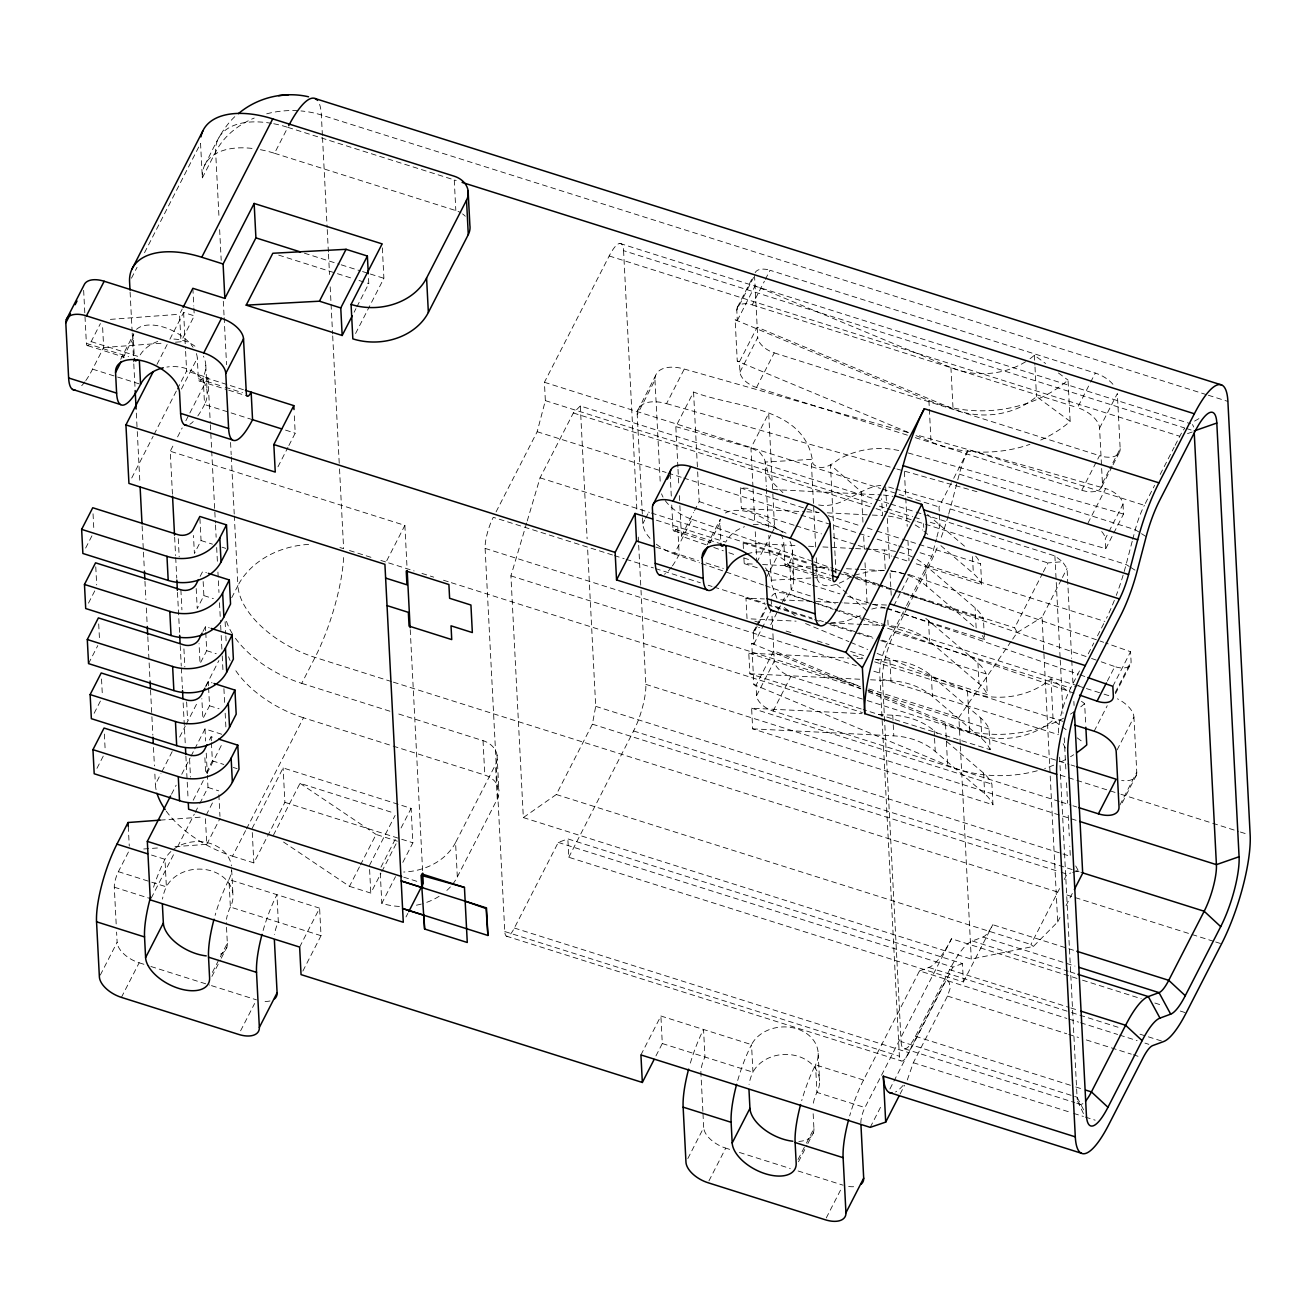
<?xml version="1.0" encoding="UTF-8"?>
<svg xmlns="http://www.w3.org/2000/svg" width="1316" height="1316" viewBox="0 0 1316 1316"><rect width="100%" height="100%" fill="white"/><g stroke="black" fill="none" stroke-linecap="round" stroke-linejoin="round"><path stroke-width="0.75" stroke-dasharray="5 3.75" d="M526.663 522.945L510.921 575.865L523.34 817.581L556.306 794.519L592.397 724.162L595.704 706.347L587.528 546.962M907.3 1079.975L913.32 1062.719L947.504 996.08L950.152 988.349L949.33 982.674L946.155 979.334L919.489 970.912L863.526 1080.025A57.789 14.542 -72.5 0 0 849.675 1115.869M496.083 511.858L537.175 431.73L545.35 400.64L544.413 382.282L609.193 255.962A34.677 8.719 -72.5 0 1 623.57 250.665L1184.384 427.881M906.576 605.59L931.794 556.421L936.383 538.935M936.893 536.994L939.969 525.331L939.344 513.075M948.721 514.079A80.901 20.349 -72.5 0 0 950.136 508.897L957.258 481.853M957.752 479.912L959.282 474.122A34.677 8.719 -72.5 0 1 968.379 449.727L1144.361 505.328L1154.609 485.324M1132.204 541.32L1126.118 564.498A80.901 20.349 -72.5 0 1 1116.264 595.424M1132.714 539.379L1135.264 529.723A34.677 8.719 -72.5 0 1 1144.361 505.328M527.239 520.971L540.053 477.84L573.332 412.977L580.29 405.97L888.876 503.469M83.648 290.343L86.379 343.361A11.564 2.912 -72.5 0 0 91.166 341.601L100.411 323.588M131.452 278.202L137.061 267.28M144.53 252.721L200.558 143.46L202.335 177.89A80.901 43.757 27.2 0 1 253.577 148.593M85.82 380.554A57.789 14.542 -72.5 0 0 92.581 369.138L103.668 347.523L102.451 323.917M204.654 165.257C213.965 147.721 221.335 128.195 236.798 114.87M202.335 177.89L215.643 151.932A80.901 64.928 -2.9 0 1 254.218 118.045M120.71 359.301L133.788 333.803A34.677 18.753 27.2 0 0 133.311 337.883L134.265 356.652M123.03 357.903L133.311 337.883M175.456 342.193L180.966 341.782L179.552 314.244L182.217 309.063M156.966 364.417L167.165 344.545M169.912 339.183L183.615 312.468L194.274 315.84L180.966 341.782M260.436 149.695A80.901 43.757 27.2 0 1 274.518 153.281L287.826 127.339L456.208 180.539M85.655 548.065L92.12 535.447M131.732 477.988L153.133 436.27M154.054 434.461L176.377 390.934M177.315 389.125L186.625 370.98L185.589 350.813M181.427 389.059L197.301 358.1A34.677 18.753 27.2 0 0 196.38 353.576M88.485 603.139L94.949 590.522M172.445 494.191L170.241 451.24L173.909 444.068M177.594 436.896L182.2 427.93M185.869 420.758L207.944 377.725L186.625 370.98M88.534 663.609L97.779 645.597M94.143 713.288L100.608 700.671M199.917 518.471L201.052 540.547L194.406 553.526L193.468 535.464M96.956 768.347L103.438 755.746M200.147 576.392L202.648 571.539L206.447 572.74M203.157 581.573L203.881 595.622L197.219 608.601L196.199 588.515M354.119 312.221L355.945 308.635M356.866 306.842L368.793 283.582L368.496 277.692M277.972 466.785L287.957 447.325M288.862 445.548L295.212 433.161L294.208 413.504M202.977 631.466L205.477 626.597L209.277 627.814M355.583 333.507L383.894 278.301L382.134 243.888M231.698 597.744L237.9 585.62L234.33 516.069M205.773 632.634L206.711 650.696L200.048 663.675L199.029 643.59M156.078 789.666A80.901 43.757 27.2 0 1 155.387 784.385L160.98 773.463M161.917 771.637L172.199 751.601M179.667 737.042L185.26 726.119M186.198 724.293L197.416 702.448M205.822 686.047L218.884 660.566M205.806 686.541L208.29 681.672L212.106 682.872M116.17 923.914L114.295 887.198A11.564 2.912 -72.5 0 1 118.374 871.669L129.462 850.054M208.602 687.692L209.54 705.771L202.878 718.75L201.841 698.664M171.508 794.239L176.163 785.175M181.74 774.285L190.113 757.967M191.034 756.157L193.83 750.712M194.768 748.903L205 728.949L224.378 735.085M209.458 739.987L211.119 736.746L214.936 737.947M100.312 975.057L117.124 942.272L116.598 932.073M211.432 742.767L212.369 760.845L205.707 773.808L204.786 755.746M193.205 800.243L203.322 780.52M207.007 773.347L222.651 742.866M151.241 898.137L174.008 853.739M177.644 846.632L194.291 814.176M195.212 812.4L198.864 805.277M199.785 803.484L207.994 787.462L207.369 775.354M212.452 802.941L205.345 816.775L206.76 844.313L172.182 846.879M121.417 997.38L139.151 962.786A23.112 12.502 27.2 0 1 117.124 942.272M206.76 844.313L220.085 818.371M235.465 638.326A80.901 43.757 27.2 0 0 301.726 683.349L315.034 657.408A80.901 20.349 -72.5 0 0 343.657 556.142M166.244 811.133A80.901 43.757 27.2 0 0 232.504 856.157L245.582 830.676M246.52 828.85L303.486 717.779L391.23 745.498M386.723 560.764L404.867 525.38L170.241 451.24M252.08 828.488L283.121 767.935L411.118 808.369L412.879 842.799L402.828 862.375M232.504 856.157L253.84 862.901L266.622 837.963M267.543 836.186L284.898 802.349L283.121 767.935M273.399 835.216L300.015 783.316L394.043 813.041M212.386 972.376L227.339 943.243L226.27 922.582M211.909 976.439L220.315 960.055M221.252 958.229L226.862 947.306M240.598 1030.806L254.613 1003.499M299.637 947.076L319.607 908.155L228.951 879.516A57.789 14.542 -72.5 0 0 215.1 915.377M302.861 971.076L321.022 935.692L319.607 908.155M283.549 842.043L349.48 886.342L359.564 866.668M360.485 864.875L376.096 834.443L397.416 841.187M369.385 865.55L395.096 815.443M380.966 867.145L396.494 836.861M401.067 827.961L411.118 808.369M349.48 886.342L370.799 893.087L380.9 873.396M381.821 871.603L396.511 842.98M399.39 906.428A57.789 46.373 -2.9 0 1 381.821 903.335L395.524 876.62M637.75 410.444L655.5 375.85M650.022 538.343A34.677 18.753 27.2 0 1 642.833 523.752L637.224 414.655L654.973 380.061A34.677 18.753 27.2 0 1 684.287 369.039L908.764 432.717M637.224 414.655A34.677 18.753 27.2 0 1 666.554 403.634L684.287 369.039M406.002 916.956L407.828 913.419M452.671 884.188A57.789 46.373 -2.9 0 0 457.326 876.95L455.566 842.52L495.49 764.678A23.112 18.556 -2.9 0 0 483.038 740.645L395.31 712.927M677.905 467.196L675.815 426.631L693.565 392.036C735.183 408.256 806.313 405.542 812.91 463.643C820.756 472.115 831.646 464.745 838.736 459.3C857.029 449.036 879.22 445.779 899.618 450.746M737.404 307.204L752.357 278.071M908.451 432.487L737.256 361.094L735.134 319.788L737.322 320.479L736.795 310.148L753.607 277.38M737.322 320.479L755.071 285.885L950.925 367.542A69.337 55.65 -2.9 0 0 1026.957 360.864M457.326 876.95L497.267 799.092L495.49 764.678M736.795 310.148A17.338 9.377 27.2 0 1 752.259 304.884L764.399 281.213M765.336 279.387L770.008 270.274L1095.29 373.07A23.112 12.502 27.2 0 1 1114.126 385.785M642.833 523.752L644.692 520.1M645.63 518.29L649.364 511.003M907.382 435.168L756.503 387.48A17.338 9.377 27.2 0 1 739.97 372.099L739.444 361.785L757.177 327.19L953.047 408.848A69.337 55.65 -2.9 0 0 1036.514 396.544L1070.155 421.383A115.561 92.762 -2.9 0 1 1038.85 440.876M739.97 372.099L757.72 337.505L754.529 275.554M756.503 387.48L774.236 352.885A17.338 9.377 27.2 0 1 757.72 337.505M706.182 544.824L681.441 536.155L693.581 512.483M694.519 510.674L699.191 501.56L697.628 471.144M656.355 544.215A34.677 18.753 27.2 0 0 674.269 553.97L692.019 519.376A34.677 18.753 27.2 0 1 663.988 498.78M707.301 544.643L720.378 519.146A34.677 18.753 27.2 0 0 719.901 523.225L720.954 543.87L672.953 528.703L671.703 504.225M709.62 543.245L719.901 523.225M612.45 554.974L493.27 517.32A23.112 5.807 -72.5 0 0 485.11 548.394L504.785 931.547A23.112 5.807 -72.5 0 0 514.359 928.027L558.264 842.437L567.854 838.901L962.457 963.592L963.411 981.95L568.792 857.275L567.854 838.901M568.792 857.275L633.588 730.972A34.677 8.719 -72.5 0 0 645.827 684.369L641.007 590.259M756.832 562.393L770.831 535.086M771.768 533.26L774.565 527.798L772.689 491.016M766.142 578.037L783.892 543.442A34.677 18.753 27.2 0 0 780.684 534.164M754.019 630.759L755.878 627.107M756.815 625.297L766.159 607.087M1037.271 770.748A115.561 92.762 -2.9 0 1 947.635 765.435L753.871 684.633L751.749 643.327L753.92 644.018L753.394 633.703L757.128 626.416M758.065 624.59L766.471 608.206M753.92 644.018L771.67 609.423M770.732 624.787L777.279 612.039M778.2 610.213L786.606 593.829L816.002 603.123M1059.199 801.428L773.101 711.035A17.338 9.377 27.2 0 1 756.585 695.654L756.042 685.323L773.792 650.729L860.417 686.853M756.585 695.654L774.318 661.06L771.883 613.355M773.101 711.035L790.85 676.44A17.338 9.377 27.2 0 1 774.318 661.06M640.925 1054.922L660.895 1016.001L751.535 1044.641A34.677 27.833 -2.9 0 1 796.854 1028.799A34.677 27.833 -2.9 0 1 815.542 1064.858L816.94 1092.395A11.564 2.912 -72.5 0 0 813.074 1104.634M655.944 1055.926L662.293 1043.539L660.895 1016.001M939.229 511.036L939.015 506.956L952.784 480.126M953.705 478.333L968.379 449.727M893.827 605.788L909.701 574.829L1103.63 642.29M962.457 963.592L952.866 967.128L908.978 1052.701A23.112 5.807 -72.5 0 1 899.387 1056.238L879.73 673.068A23.112 5.807 -72.5 0 1 887.889 642.011L905.638 607.416M1082.903 1103.581A34.677 8.719 -72.5 0 1 1077.064 1097.199L901.082 1041.598L882.477 679.056A34.677 8.719 -72.5 0 1 894.716 632.453L906.724 609.045M907.662 607.252L928.899 565.814A80.901 20.349 -72.5 0 0 938.374 544.758M687.824 1158.573L703.698 1127.615L702.974 1113.336M915.229 437.636L1081.785 490.259A23.112 12.502 27.2 0 0 1102.413 483.235L1099.584 428.161A23.112 12.502 27.2 0 0 1077.541 407.664L1089.681 383.992M1090.619 382.166L1095.29 373.07M708.929 1180.896L725.741 1148.128A23.112 12.502 27.2 0 1 703.715 1127.615M1099.584 428.161L1117.333 393.566L1120.163 448.641L1109.882 468.677M1081.785 490.259L1099.534 455.665A23.112 12.502 27.2 0 0 1120.163 448.641M1012.662 639.165L1017.235 632.503L1014.652 627.814L1042.387 573.743M1043.308 571.95L1047.931 562.935L1062.489 561.702L1067.046 568.463L1071.668 658.461M1102.413 483.235L1108.944 470.486M1101.87 486.575L1112.135 466.538M1113.073 464.729L1119.62 451.98M1087.921 523.192L1105.67 488.598L916.643 434.954M523.34 817.581L971.274 959.117L1033.356 946.451L1057.702 921.94L1042.058 617.204L1061.502 579.303M1062.423 577.494L1067.046 568.463M895.489 488.993L1105.769 548.64L1105.259 538.82L1108.072 533.358M1108.993 531.532L1123.009 504.209A17.338 9.377 27.2 0 0 1105.67 488.598M1105.769 548.64L1123.519 514.046L1123.009 504.209M798.039 1159.544L805.524 1144.969M806.445 1143.143L813.93 1128.585L813.058 1111.691M798.499 1161.781L806.905 1145.397M807.843 1143.588L813.452 1132.648M1160.202 474.418L1174.185 447.16M1175.122 445.351L1179.794 436.254A34.677 8.719 -72.5 0 1 1184.729 428.194M1058.409 733.045A34.677 8.719 -72.5 0 1 1070.698 688.071L1080.864 668.248M1088.25 653.838L1093.793 643.03M1097.495 635.825L1103.96 623.225M860.861 1123.091A11.564 2.912 -72.5 0 1 864.941 1107.562L951.517 938.769L1080.568 979.548M901.082 1041.598A34.677 8.719 -72.5 0 0 915.459 1036.301L949.642 969.662A80.901 20.349 -72.5 0 1 972.327 940.973L983.052 937.008A34.677 8.719 -72.5 0 0 992.774 924.72L1074.892 950.662M870.221 1127.368L881.473 1105.44M889.912 1088.99L946.155 979.334M826.251 1217.974L842.125 1187.016M1107.332 681.112L1114.8 666.554A17.338 9.377 27.2 0 0 1131.086 661.537L1130.576 651.716L1105.555 642.965M900.095 1094.024L904.602 1085.239M1112.842 686.31L1130.576 651.716M963.411 981.95L992.774 924.72M1094.155 731.202L1107.233 705.721M1115.211 692.496L1131.086 661.537M1115.475 693.713L1130.428 664.564M1117.12 749.89L1133.931 717.121A23.112 12.502 27.2 0 0 1117.448 698.829M1033.356 946.451L1030.922 944.477L1059.594 888.547M1064.233 879.532L1066.996 874.12L1070.78 873.018M1057.702 921.94L1061.403 914.719M1066.026 905.704L1072.507 893.07M1119.949 804.964L1136.761 772.196L1133.931 717.121M1122.219 802.842L1136.218 775.519M960.236 744.034L958.87 717.401L1011.51 640.826M816.068 569.483C814.555 594.47 838.884 585.636 851.139 576.474M1017.235 632.503L1042.058 617.204M1194.583 421.104L1201.607 417.09M860.335 615.707L845.53 621.333L828.521 623.587M919.489 970.912L928.833 967.474A80.901 20.349 -72.5 0 0 951.517 938.769M1187.525 433.622L1195.257 430.99M1074.563 686.738L1080.37 684.764M854.545 575.207L870.649 571.193L884.517 570.519M1072.688 872.459L1078.363 870.797L1082.69 873.215M871.784 609.078L876.769 607.795L885.388 607.926M110.396 319.377L179.552 314.244M103.668 347.523L162.049 343.196M160.256 820.131L201.677 817.055M143.707 848.985L159.976 847.784M880.815 485.374C858.41 487.562 841.598 510.098 817.022 504.62M794.107 525.232L741.369 508.568L740.316 487.907L748.491 488.318M773.035 489.536L881.44 494.931M741.369 508.568L804.783 511.71M806.823 511.809L819.095 512.434M827.27 512.829L870.238 514.967M872.278 515.066L882.51 515.576L881.638 498.682M743.425 548.607L743.129 542.982L798.368 545.729M808.583 546.239L814.719 546.535M822.911 546.946L853.591 548.476M855.63 548.575L884.27 550.006A63.563 51.011 -2.9 0 1 895.867 551.453M743.902 558L744.198 563.626L754.43 564.136M762.606 564.548L828.06 567.805M846.468 568.726L858.739 569.335M860.779 569.433L885.323 570.65L884.27 550.006M747.027 618.701L745.958 598.056L764.366 598.961M780.733 599.783L842.092 602.827M844.148 602.942L870.731 604.258M872.771 604.357L887.099 605.08M751.107 618.915L796.114 621.152M830.889 622.879L861.569 624.409M863.609 624.508L884.072 625.528M861.207 708.962L749.857 673.776L748.788 653.131L849.017 658.115M857.193 658.51L863.329 658.822M875.601 659.431L889.929 660.139A63.563 51.011 -2.9 0 1 931.35 675.717L980.782 718.043A39.875 31.995 -2.9 0 1 989.073 729.048L990.142 749.692L863.164 709.571M749.857 673.776L860.302 679.27M870.534 679.78L890.981 680.8A63.563 51.011 -2.9 0 1 932.419 696.378L981.835 738.687A39.875 31.995 -2.9 0 1 990.142 749.692M946.533 741.369L983.611 773.117A39.875 31.995 -2.9 0 1 991.902 784.122L992.971 804.767L752.67 728.85L751.617 708.189L862.062 713.683M878.43 714.506L892.758 715.213A63.563 51.011 -2.9 0 1 934.179 730.791L937.272 733.44M752.67 728.85L893.811 735.874A63.563 51.011 -2.9 0 1 935.232 751.436L984.664 793.762A39.875 31.995 -2.9 0 1 992.971 804.767M890.488 570.733L909.701 574.829M887.116 608.124L1078.182 674.187M1123.519 514.046L905.342 452.145M675.815 426.631L750.942 447.966L759.464 452.03L764.283 458.313L768.873 476.178L772.788 482.594L782.921 492.694M666.554 403.634L894.962 468.447M896.92 469.006L902.842 470.667M904.799 471.227L979.63 492.464M893.515 488.433L885.635 486.18L886.671 506.38M1206.361 394.619L321.351 114.986A80.901 64.928 -2.9 0 0 300.969 110.939M1208.318 395.228L1227.894 401.413M620 243.46L1190.585 423.752M1186.341 428.49L1192.197 430.348M609.193 255.962L1179.794 436.254M274.518 153.281L455.83 210.576A23.112 18.556 -2.9 0 1 461.044 212.912M752.259 304.884L1077.541 407.664M774.236 352.885L1099.534 455.665M737.256 361.094L739.444 361.785M304.391 253.182L339.298 264.22M341.239 264.829L360.633 270.948M362.574 271.573L368.381 273.399M370.322 274.024L383.894 278.301M278.696 255.107L335.498 273.07M337.455 273.679L351.175 278.021M359.005 280.489L368.793 283.582M959.282 474.122L1135.264 529.723L1139.936 532.684M950.136 508.897L1126.118 564.498L1129.243 566.472M544.413 382.282L880.42 488.433M882.378 489.059L939.015 506.956M890.833 504.094L914.275 511.496M916.232 512.105L922.088 513.964M924.029 514.572L1054.889 555.928L1062.489 561.702M545.35 400.64L871.587 503.715M879.401 506.183L885.273 508.042M887.214 508.667L912.613 516.678M914.571 517.303L922.384 519.771M930.198 522.238L939.969 525.331M573.332 412.977L874.104 508.009M876.061 508.634L887.774 512.335M889.731 512.944L915.13 520.971M917.071 521.597L1047.931 562.935M740.316 487.907L818.453 512.598M828.225 515.691L859.48 525.561M867.293 528.029L875.107 530.496M877.065 531.121L900.506 538.524M902.447 539.149L980.601 563.824L981.654 584.485L915.229 563.495M537.175 431.73L666.11 472.477M668.067 473.102L681.737 477.412M683.695 478.037L798.944 514.457M800.901 515.066L857.555 532.964M859.513 533.589L869.284 536.665M877.098 539.132L896.624 545.317M898.581 545.926L912.251 550.253M920.065 552.72L931.794 556.421M928.899 565.814L1104.881 621.432M796.065 525.841L821.464 533.868M833.192 537.57L864.447 547.44M866.389 548.065L891.787 556.092M893.745 556.701L907.415 561.027M540.053 477.84L649.43 512.401M651.387 513.026L809.587 563.001M811.544 563.626L829.113 569.186M831.07 569.795L836.927 571.654M844.74 574.121L875.995 583.991M877.937 584.6L893.564 589.552M895.522 590.16L1014.652 627.814M743.129 542.982L809.554 563.972M811.511 564.58L829.096 570.141M831.038 570.749L836.91 572.608M838.868 573.233L875.979 584.962M877.937 585.571L893.564 590.506M895.505 591.131L983.43 618.898L984.006 630.167M91.166 341.601L139.151 356.768A34.677 27.833 -2.9 0 1 157.936 341.37M243.46 389.717L203.141 376.985A11.564 2.912 -72.5 0 1 198.354 378.745L197.301 358.1M656.421 520.198L725.741 542.11A34.677 27.833 -2.9 0 1 744.527 526.713M810.853 569.005L789.732 562.327A11.564 2.912 -72.5 0 1 784.945 564.087L783.892 543.442M812.778 569.614L830.051 575.059M86.379 343.361L128.606 356.718M198.354 378.745L223.309 386.641M225.233 387.249L242.506 392.694M784.945 564.087L831.021 578.645M87.925 345.697L124.395 357.228M199.9 381.081L226.78 389.585M228.704 390.178L247.901 396.248M674.516 531.039L710.985 542.57M786.491 566.423L830.643 580.372M744.198 563.626L757.868 567.953M765.682 570.42L810.623 584.617M812.564 585.242L839.921 593.878M847.734 596.345L884.846 608.074M886.803 608.699L984.483 639.56L984.105 632.042M92.581 369.138L140.565 384.305M252.557 419.689L204.556 404.522A34.677 27.833 -2.9 0 0 199.719 376.606A34.677 27.833 -2.9 0 0 166.885 367.049M285.523 430.102L295.212 433.161M655.894 547.127L698.368 560.55M706.034 562.968L723.323 568.43M810.343 595.934L791.146 589.864A34.677 27.833 -2.9 0 0 784.32 560.155A34.677 27.833 -2.9 0 0 747.636 553.707M818.026 598.352L835.298 603.814M817.96 603.731L837.568 609.933M839.526 610.542L1076.636 685.471M1078.594 686.08L1084.466 687.939M1086.424 688.564L1102.101 693.516M1104.058 694.141L1109.947 696M894.716 632.453L1070.698 688.071M614.391 555.599L624.162 558.675M626.12 559.3L653.46 567.936M655.417 568.561L700.359 582.758M708.173 585.225L712.071 586.459M714.029 587.068L764.826 603.123M766.767 603.731L811.709 617.928M819.523 620.395L823.421 621.645M825.379 622.254L874.219 637.684M882.033 640.152L887.889 642.011M745.958 598.056L765.501 604.225M767.458 604.85L812.383 619.046M814.341 619.655L822.155 622.123M829.968 624.59L853.41 632.009M855.367 632.618L872.952 638.178M880.766 640.645L986.243 673.973L987.313 694.634L875.962 659.448M754.841 621.168L762.655 623.636M786.096 631.055L793.91 633.522M817.351 640.925L829.08 644.626M850.564 651.42L866.191 656.355M853.13 655.055L862.918 658.148M874.679 661.866L1064.759 721.925M485.11 548.394L856.288 665.666M873.857 671.226L879.73 673.068M882.477 679.056L1058.442 734.657M510.921 575.865L861.059 686.508M868.889 688.975L958.87 717.401M748.788 653.131L860.138 688.301M867.951 690.785L989.073 729.048M790.85 676.44L865.319 699.964M867.277 700.589L1069.118 764.366M1071.076 764.974L1074.991 766.208M349.497 550.532L372.987 557.951M380.817 560.419L386.69 562.277M388.648 562.903L414.112 570.947M421.942 573.414L433.688 577.132M443.476 580.224L449.348 582.083M451.306 582.692L862.49 712.614M1060.235 775.108L1118.978 793.663M1120.936 794.272L1238.422 831.399M1240.379 832.025L1246.252 833.867M753.871 684.633L756.042 685.323M1061.157 802.053L1070.961 805.145M1072.918 805.77L1076.833 807.004M751.617 708.189L991.902 784.122M201.052 540.547L212.485 544.166M222.009 547.176L225.809 548.377M645.827 684.369L1077.672 820.822M595.704 706.347L1070.319 856.305L1069.793 846.089M633.588 730.972L1079.104 871.735M203.881 595.622L213.406 598.632M592.397 724.162L1059.183 871.653M1061.14 872.261L1066.996 874.12M391.395 681.54L315.034 657.408A80.901 43.757 27.2 0 1 237.9 585.62A80.901 64.928 -2.9 0 1 309.803 544.347M393.352 682.149L1059.067 892.495M1066.898 894.962L1213.747 941.368M1215.704 941.993L1221.577 943.835M206.711 650.696L216.235 653.707M301.726 683.349L393.352 712.301M556.306 794.519L1030.922 944.477M393.171 746.106L484.798 775.058A23.112 18.556 -2.9 0 1 497.267 799.092M983.052 937.008L1074.942 966.059M972.327 940.973L1068.131 971.241M1070.089 971.866L1075.945 973.708M1082.525 980.173L1141.186 998.696M1154.872 1003.022L1162.686 1005.49M1180.287 1011.05L1186.16 1012.909M209.54 705.771L219.065 708.781M558.264 842.437L952.866 967.128M949.642 969.662L1068.905 1007.349M1070.862 1007.974L1078.692 1010.441M928.833 967.474L1069.612 1011.955M1071.569 1012.563L1120.459 1028.01M1140.001 1034.195L1161.518 1040.989M947.865 980.815L1066.881 1018.436M1068.839 1019.045L1078.594 1022.137M1080.551 1022.746L1117.629 1034.458M1119.571 1035.083L1137.139 1040.627M1144.936 1043.095L1148.835 1044.328M212.369 760.845L223.786 764.448M233.31 767.458L237.127 768.659M947.504 996.08L1066.766 1033.767M1068.724 1034.376L1078.511 1037.469M1086.325 1039.936L1131.299 1054.149M1133.24 1054.774L1139.113 1056.616M284.898 802.349L412.879 842.799M207.994 787.462L218.67 790.834M915.459 1036.301L1073.84 1086.342M1075.781 1086.967L1081.653 1088.825M403.699 877.163L419.343 882.115M904.651 1048.819L1074.761 1102.561M1076.718 1103.186L1080.617 1104.42M514.359 928.027L908.978 1052.701M504.785 931.547L899.387 1056.238M913.32 1062.719L1071.701 1112.76M1073.642 1113.385L1083.43 1116.462M1085.371 1117.087L1095.159 1120.179M506.331 936.12L900.934 1060.811M151.521 855.055L164.961 859.299L166.375 886.836A11.564 2.912 -72.5 0 0 162.493 899.075M863.526 1080.025L815.542 1064.858A57.789 14.542 -72.5 0 0 801.691 1100.719M118.374 871.669L166.375 886.836A34.677 27.833 -2.9 0 1 211.679 870.995A34.677 27.833 -2.9 0 1 230.366 907.053A11.564 2.912 -72.5 0 0 226.484 919.292M321.022 935.692L230.366 907.053L228.951 879.516A34.677 27.833 -2.9 0 0 231.583 869.86M662.293 1043.539L752.949 1072.178A34.677 27.833 -2.9 0 1 798.269 1056.337A34.677 27.833 -2.9 0 1 816.94 1092.395L864.941 1107.562M114.295 887.198L148.84 898.121M139.151 962.786L148.938 965.878M150.879 966.487L209.54 985.026M211.498 985.635L256.472 999.847M725.741 1148.128L729.656 1149.361M739.428 1152.454L790.274 1168.509M798.088 1170.977L843.062 1185.19M728.899 552.736L736.351 555.303M743.803 557.885L749.38 559.81M692.019 519.376L812.252 561.225M814.193 561.899L833.587 568.66M835.528 569.335L854.923 576.079M856.864 576.753L897.594 590.933M899.535 591.608L1089.599 657.77M1091.54 658.444L1099.288 661.142M1101.229 661.816L1114.8 666.554M713.798 547.489L723.323 550.795M674.269 553.97L699.47 562.755M701.412 563.429L763.477 585.028M765.418 585.702L811.972 601.905M813.897 602.58L833.291 609.324M835.232 609.999L879.845 625.528M887.609 628.226L1077.672 694.387M699.191 501.56L774.565 527.798L788.35 534.247M1080.107 674.861L1085.881 676.885M735.134 319.788L928.915 400.59A115.561 92.762 -2.9 0 0 1068.033 380.077L1070.155 421.383M915.985 435.612L931.037 441.896A115.561 92.762 -2.9 0 0 1029.918 444.347M805.573 623.57L848.886 641.616M850.761 642.405L867.721 649.479M877.13 653.41L967.523 691.097A69.337 55.65 -2.9 0 0 1051.007 678.793L1070.221 692.973M867.951 689.995L969.645 732.403A69.337 55.65 -2.9 0 0 1053.113 720.099L1067.539 730.742M751.749 643.327L860.861 688.827M868.379 691.969L945.513 724.145A115.561 92.762 -2.9 0 0 1063.542 718.174M1141.498 533.671L1146.17 536.648M1130.789 567.459L1135.478 570.437M795.341 615.74L783.514 606.939M300.015 783.316L376.096 834.443M1030.05 358.709A69.337 55.65 -2.9 0 0 1034.392 355.238L1045.611 363.512M1058.426 372.987L1068.033 380.077M1081.439 701.264L1084.631 703.616L1085.749 725.264M1077.146 737.832L1083.562 742.569M927.5 514.474L966.125 547.538M923.931 531.154L930.116 536.451M940.924 545.696L973.363 573.48A39.875 31.995 -2.9 0 1 981.654 584.485M916.956 559.382A63.563 51.011 -2.9 0 1 925.691 565.567L975.123 607.893A39.875 31.995 -2.9 0 1 983.43 618.898M907.958 575.273A63.563 51.011 -2.9 0 1 926.76 586.229L976.176 628.555L975.123 607.893M925.773 618.438A63.563 51.011 -2.9 0 1 928.52 620.642L977.952 662.968A39.875 31.995 -2.9 0 1 986.243 673.973M887.872 620.099L888.152 625.725A63.563 51.011 -2.9 0 1 929.59 641.303L979.005 683.613A39.875 31.995 -2.9 0 1 987.313 694.634M836.581 584.337L867.524 611.331M765.402 567.903L767.393 570.486M776.933 598.27L771.554 584.139L768.824 535.415M1075.682 865.961L1078.363 870.797M1063.114 743.672L1065.927 749.084M1083.594 1109.816L1077.064 1097.199L1059.61 757.193M768.38 571.786L771.127 580.257L817.269 577.609L816.117 555.188M1077.623 1101.147L1084.976 1116.856M1071.783 660.5L1073.034 685.044M1073.872 701.412L1074.086 705.508M1054.889 555.928L1056.156 580.438M1056.255 582.495L1060.137 658.099M1060.252 660.139L1062.966 713.272M1064.233 737.783L1065.911 770.485M1066.536 782.74L1067.589 803.171M1068.214 815.427L1069.266 835.874M1034.392 355.238L1034.902 365.075M1035.001 367.049L1036.514 396.544M1051.007 678.793L1053.113 720.099M972.491 556.586L973.363 573.48M977.952 662.968L979.005 683.613M980.782 718.043L981.835 738.687M983.611 773.117L984.664 793.762M950.925 367.542L953.047 408.848M967.523 691.097L969.645 732.403M960.335 746.09L971.274 959.117M928.915 400.59L931.037 441.896M945.513 724.145L947.635 765.435M923.552 523.636L923.733 527.403M925.691 565.567L926.76 586.229M928.52 620.642L929.59 641.303M931.35 675.717L932.419 696.378M934.179 730.791L934.475 736.417M934.557 738.292L935.232 751.436M904.421 471.786L905.655 496.033M905.753 498.057L907.217 526.334M907.941 540.481L908.978 560.698M887.297 518.504L889.468 560.945M890.093 573.069L891.228 595.293M889.929 660.139L890.981 680.8M892.758 715.213L893.136 722.731M893.235 724.606L893.811 735.874M862.951 522.238L861.388 491.855L830.445 464.861L836.055 574.204M863.674 536.418L864.299 548.558M865.023 562.738L867.096 603.238M815.706 547.045L811.199 459.399L765.057 462.048L766.307 486.509M792.38 550.894L793.795 578.431M818.174 1053.425L819.588 1080.962M772.574 488.976L768.692 413.372L750.942 447.966L752.949 486.788M766.422 488.549L768.396 527.272M771.143 599.109L771.587 607.712M753.048 488.828L754.825 523.571M755.252 531.746L756.716 560.353M693.565 392.036L697.513 469.105M678.003 469.236L678.727 483.433M679.352 495.589L679.78 503.715M679.879 505.739L681.441 536.155M670.14 473.645L671.292 496.083M702.876 1111.296L700.885 1072.54A11.564 2.912 -72.5 0 1 704.965 1057.011L703.55 1029.474A57.789 14.542 -72.5 0 0 689.699 1065.335M654.973 380.061L660.27 483.087M623.57 250.665L637.01 512.516M638.276 537.076L638.589 543.212M638.688 545.252L640.892 588.219M580.29 405.97L587.117 538.787M497.07 755.121L498.846 789.551M454.267 180.193L455.83 210.576M483.038 740.645L484.798 775.058M404.867 525.38L407.072 568.331M410.23 629.706L422.617 871.077M380.258 872.969L381.821 903.335M369.599 869.481L370.799 893.087M322.404 135.433L321.351 114.986A80.901 20.349 -72.5 0 0 319.393 103.849M322.519 137.489L327.125 227.487M327.24 229.543L328.391 252.047M328.49 254.087L329.543 274.55M330.184 286.822L332.586 333.869M332.701 335.909L339.413 466.835M339.528 468.891L343.624 548.673A80.901 64.928 -2.9 0 0 338.212 547.143M252.277 832.535L253.84 862.901M218.9 215.347L215.643 151.932A80.901 43.757 27.2 0 1 272.017 123.424M219.64 229.675L221.203 260.354M223.309 301.265L224.049 315.593M224.148 317.633L226.566 364.696M230.563 442.423L231.188 454.694M231.287 456.751L234.232 514.03M225.118 621.695L225.743 633.851M225.842 635.875L226.253 643.968M207.944 377.725L210.264 422.732M210.363 424.772L215.396 522.962M215.511 525.002L216.137 537.273M216.663 547.505L217.403 561.817M217.93 572.049L218.966 592.496M219.492 602.728L220.545 623.192M220.66 625.232L221.072 633.407M221.187 635.464L222.124 653.871M222.223 655.911L223.062 672.279M223.917 688.646L224.756 705.014M225.168 713.19L225.908 727.501M205.79 365.552L207.204 392.892M231.682 869.876L233.014 895.62M192.86 288.303L193.781 306.003M193.88 307.977L194.274 315.84M218.867 794.765L219.969 816.397M205.477 626.597L205.674 630.611M208.29 681.672L208.504 685.685M211.119 736.746L211.333 740.76M183.615 312.468L185.474 348.789M205 728.949L205.609 741.056M206.234 753.163L207.27 773.347M178.269 538.721L179.19 556.8M180.884 589.782L181.921 609.867M183.927 648.87L184.849 666.949M186.642 701.938L187.579 720M189.57 759.019L190.507 777.082M174.65 537.158L175.587 555.566M175.702 557.606L176.755 578.069M177.479 592.381L179.585 633.292M180.21 645.564L181.263 666.028M181.361 668.067L182.414 688.515M183.154 702.843L185.359 745.794M185.885 756.026L188.089 798.976M130.103 292.103L132.11 331.073M132.209 333.129L133.689 361.851M133.788 363.89L134.956 386.46M136.321 413.125L137.16 429.526M137.275 431.582L139.907 482.857M142.112 525.939L144.316 569.005M144.957 581.327L145.895 599.783M146.323 607.992L147.162 624.393M147.803 636.697L150.106 681.82M150.534 690.028L151.801 714.637M151.899 716.694L152.853 735.15M153.478 747.455L154.433 765.928M154.86 774.121L155.387 784.385M128.261 826.448L129.264 846.106M93.041 513.783L93.864 529.838M95.772 566.834L96.693 584.913M98.7 623.916L99.523 639.987M101.529 678.99L102.352 695.062M104.359 734.065L105.181 750.12M232.373 633.72A80.901 43.757 27.2 0 1 225.71 618.668M303.486 717.779A80.901 43.757 27.2 0 1 234.133 668.15M230.086 660.533A80.901 43.757 27.2 0 1 228.589 656.783M1084.631 703.616A115.561 92.762 -2.9 0 1 1079.054 708.173M1074.613 711.397A115.561 92.762 -2.9 0 1 1069.99 714.423M753.394 633.703A17.338 9.377 27.2 0 1 759.562 627.419M1192.378 424.575A34.677 8.719 -72.5 0 1 1193.579 427.009M982.361 635.579A39.875 31.995 -2.9 0 1 984.483 639.56M975.682 556.158A39.875 31.995 -2.9 0 1 980.601 563.824M1114.356 600.359A80.901 20.349 -72.5 0 1 1106.509 618.191M948.227 515.823A80.901 20.349 -72.5 0 1 940.282 539.823M883.398 495.046A63.563 51.011 -2.9 0 1 893.054 496.395M888.349 516.086A63.563 51.011 -2.9 0 1 910.294 522.386M915.179 524.969A63.563 51.011 -2.9 0 1 922.582 530.035M899.634 552.325A63.563 51.011 -2.9 0 1 915.36 558.494M891.179 571.16A63.563 51.011 -2.9 0 1 906.181 574.631M771.768 596.164A17.338 9.377 27.2 0 1 786.606 593.829M1136.761 772.196A23.112 12.502 27.2 0 1 1121.643 780.487M266.704 113.818A80.901 64.928 -2.9 0 1 299.061 110.791M273.744 123.737A80.901 43.757 27.2 0 1 287.826 127.339M737.7 1080.485A57.789 14.542 -72.5 0 1 751.535 1044.641L752.949 1072.178A11.564 2.912 -72.5 0 0 749.067 1084.417M903.121 1085.355A80.901 20.349 -72.5 0 1 895.538 1091.935M813.93 1128.585A34.677 18.753 27.2 0 1 798.845 1141.416M789.995 541.468A34.677 27.833 -2.9 0 1 789.732 562.327L791.146 589.864A57.789 14.542 -72.5 0 1 784.402 601.28M753.262 524.689A34.677 27.833 -2.9 0 1 782.921 532.618M779.829 606.873A57.789 14.542 -72.5 0 1 777.559 608.88M263.101 930.527A57.789 14.542 -72.5 0 1 276.936 894.683L278.35 922.22A11.564 2.912 -72.5 0 0 274.468 934.459M170.883 851.534A34.677 27.833 -2.9 0 0 164.961 859.299A57.789 14.542 -72.5 0 0 152.853 889.369M173.646 849.231A34.677 27.833 -2.9 0 1 209.326 843.178A34.677 27.833 -2.9 0 1 231.419 865.928M672.41 565.896A57.789 14.542 -72.5 0 0 679.171 554.48L677.756 526.943A11.564 2.912 -72.5 0 1 672.953 528.703M671.473 567.196A57.789 14.542 -72.5 0 1 664.498 574.22M853.64 1186.719A23.112 12.502 27.2 0 1 848.557 1186.473M725.379 513.01A34.677 18.753 27.2 0 1 777.147 529.377M227.339 943.243A34.677 18.753 27.2 0 1 217.535 955.235M270.027 1000.966A23.112 12.502 27.2 0 1 261.966 1001.131M197.811 415.938A57.789 14.542 -72.5 0 0 204.556 404.522L203.141 376.985A34.677 27.833 -2.9 0 0 203.421 356.126M193.238 421.531A57.789 14.542 -72.5 0 1 189.882 424.262M455.566 842.52A57.789 46.373 -2.9 0 1 403.667 872.031M173.926 339.067A34.677 27.833 -2.9 0 1 196.331 347.276M462.574 213.916A23.112 18.556 -2.9 0 1 465.305 216.252M84.882 381.854A57.789 14.542 -72.5 0 1 78.976 388.154M450.385 886.902A57.789 46.373 -2.9 0 1 446.535 890.718M439.1 896.311A57.789 46.373 -2.9 0 1 423.193 903.5M421.285 904.059A57.789 46.373 -2.9 0 1 415.428 905.375M755.154 272.609A17.338 9.377 27.2 0 1 770.008 270.274M663.034 497.119A34.677 18.753 27.2 0 1 661.553 493.829M1101.689 531.549A17.338 9.377 27.2 0 1 1105.259 538.82M1073.675 754.742A115.561 92.762 -2.9 0 1 1070.533 756.7M1065.664 759.48A115.561 92.762 -2.9 0 1 1058.919 762.869M1053.705 765.155A115.561 92.762 -2.9 0 1 1044.69 768.511M136.551 329.362A34.677 18.753 27.2 0 1 164.237 327.339A34.677 18.753 27.2 0 1 193.057 347.227"/><path stroke-width="1.5" d="M462.08 182.398L1194.369 413.767A80.901 20.349 -72.5 0 1 1227.894 401.413L1250.167 835.117A80.901 20.349 -72.5 0 1 1221.577 943.835L1186.16 1012.909A80.901 20.349 -72.5 0 1 1163.476 1041.614L1152.75 1045.562A34.677 8.719 -72.5 0 0 1143.028 1057.867L1108.845 1124.506A80.901 20.349 -72.5 0 1 1075.304 1136.86L1056.699 774.318L864.727 713.65A80.901 20.349 -72.5 0 1 883.974 625.643L886.935 610.525L889.764 603.797L923.947 537.158C928.964 526.663 925.625 514.638 921.776 504.341L895.11 495.918L839.147 605.031A57.789 14.542 -72.5 0 1 815.196 613.848L767.195 598.698L766.142 578.037A34.677 18.753 27.2 0 0 733.078 547.275A34.677 18.753 27.2 0 0 702.152 557.82L703.205 578.464A57.789 14.542 -72.5 0 0 727.156 569.647A34.677 27.833 -2.9 0 1 747.636 553.707M895.11 495.918L903.072 465.634A80.901 20.349 -72.5 0 1 924.309 408.7L1158.935 482.84L1194.369 413.767M1056.699 774.318A80.901 20.349 -72.5 0 1 1085.289 665.583L1119.472 598.945A34.677 8.719 -72.5 0 0 1128.569 574.549L1137.715 539.774A80.901 20.349 -72.5 0 1 1158.935 482.84M66.343 319.558L84.092 284.963A23.112 12.502 27.2 0 1 104.178 281.262L221.483 318.34A23.112 12.502 27.2 0 1 243.526 338.837L246.355 393.912A11.564 2.912 -72.5 0 0 251.142 392.152L252.557 419.689L281.64 428.884M74.946 389.964A57.789 14.542 -72.5 0 1 68.629 377.972L65.8 322.897L70.472 313.784M75.144 304.687L77.002 301.035M65.8 322.897A23.112 12.502 27.2 0 1 86.428 315.856L104.178 281.262M131.913 269.237L202.894 130.843M163.283 367.756A34.677 27.833 -2.9 0 0 140.565 384.305A57.789 14.542 -72.5 0 1 116.614 393.122L115.561 372.477L121.171 361.555M130.004 290.063L129.577 281.854A80.901 43.757 27.2 0 1 201.759 257.245L272.741 118.868L454.053 176.147A23.112 18.556 -2.9 0 1 466.522 200.197L468.282 234.61L428.358 312.451A57.789 46.373 -2.9 0 1 352.836 338.854L351.076 304.424L382.134 243.888L254.153 203.454L223.095 263.99L224.855 298.419L192.86 288.303L183.105 307.335M170.57 796.048L147.326 841.385L403.288 922.269L384.914 564.301L128.935 483.416L125.941 424.904L153.265 371.638M81.641 529.377L92.745 507.746L178.055 534.707A11.564 9.278 -2.9 0 0 193.156 529.427L199.818 516.464L226.484 524.887L227.717 548.969L221.055 561.948A40.451 32.472 -2.9 0 1 168.201 580.422L82.875 553.477L81.641 529.377L166.968 556.339A40.451 32.472 -2.9 0 0 219.821 537.849L226.484 524.887M224.855 298.419L255.913 237.867L254.153 203.454M208.356 573.332L229.313 579.961L230.547 604.044L223.885 617.023A40.451 32.472 -2.9 0 1 171.031 635.496L85.705 608.535L84.471 584.452L95.558 562.82L180.884 589.782A11.564 9.278 -2.9 0 0 195.985 584.501L198.486 579.632M252.557 419.689A57.789 14.542 -72.5 0 1 228.606 428.506L225.776 373.448A23.112 12.502 27.2 0 0 203.733 352.935L221.483 318.34M352.277 315.791L342.176 335.481L246.191 305.147L272.807 253.264L346.059 249.316L367.378 256.044L368.299 273.744M211.185 628.406L232.126 635.019L233.376 659.119L226.714 672.098A40.451 32.472 -2.9 0 1 173.86 690.571L88.534 663.609L87.3 639.527L98.387 617.895L183.714 644.856A11.564 9.278 -2.9 0 0 198.815 639.576L202.138 633.095M225.776 373.448L243.526 338.837M214.014 683.481L234.955 690.094L236.189 714.193L229.543 727.172A40.451 32.472 -2.9 0 1 176.689 745.646L91.363 718.684L90.13 694.585L101.217 672.97L186.543 699.931A11.564 9.278 -2.9 0 0 201.644 694.651L204.967 688.169M246.191 305.147L319.443 301.2L346.059 249.316M218.736 739.148L237.785 745.169L239.019 769.268L232.373 782.247A40.451 32.472 -2.9 0 1 179.519 800.72L94.193 773.759L92.959 749.659L104.046 728.044L189.372 755.006A11.564 9.278 -2.9 0 0 204.474 749.725L206.957 744.856M342.176 335.481L340.762 307.944L367.378 256.044M125.941 424.904L275.258 472.082L273.843 444.545L293.797 405.624L245.385 390.326M223.885 617.023L222.651 592.924L229.313 579.961M274.37 939.788L277.1 992.823L259.351 1027.418A23.112 12.502 27.2 0 1 238.722 1034.442L121.417 997.38A23.112 12.502 27.2 0 1 99.374 976.867L96.545 921.792A57.789 14.542 -72.5 0 1 116.959 844.132L128.047 822.516L160.256 820.131M226.714 672.098L225.48 647.998L232.126 635.019M428.358 312.451L426.581 278.038L466.522 200.197M229.543 727.172L228.31 703.073L234.955 690.094M232.373 782.247L231.139 758.148L237.785 745.169M214.031 919.21A57.789 14.542 -72.5 0 0 208.537 957.176L209.589 977.837A34.677 18.753 27.2 0 1 178.647 988.382A34.677 18.753 27.2 0 1 145.599 957.62L163.349 923.026L162.378 904.24M408.733 911.659L423.242 883.349L422.716 873.117M864.727 713.65L862.375 667.755L845.843 652.374L616.546 579.928L615.131 552.391L635.085 513.47L652.539 518.981M652.933 504.9L670.683 470.305M667.327 479.106L669.202 475.454M616.546 579.928L636.5 541.008L635.085 513.47M661.537 575.306A57.789 14.542 -72.5 0 1 655.22 563.314L652.391 508.239A23.112 12.502 27.2 0 1 673.019 501.199L690.752 466.604L808.073 503.683A23.112 12.502 27.2 0 1 830.116 524.179L832.946 579.254A11.564 2.912 -72.5 0 0 837.733 577.494L924.309 408.7M702.152 557.82L707.745 546.897M815.196 613.848L812.367 558.79A23.112 12.502 27.2 0 0 790.324 538.277L808.073 503.683M812.367 558.79L830.116 524.179M845.843 652.374L921.776 504.341M147.326 841.385L150.32 899.897L299.637 947.076L301.051 974.613L642.34 1082.459L654.134 1059.462M862.375 667.755L883.974 625.643M800.621 1104.552A57.789 14.542 -72.5 0 0 795.111 1142.518L796.18 1163.179A34.677 18.753 27.2 0 1 765.238 1173.724A34.677 18.753 27.2 0 1 732.19 1142.962L749.939 1108.368L748.969 1089.582M1079.613 695.062L1097.067 701.148L1106.394 682.938M642.34 1082.459L640.925 1054.922L870.221 1127.368L885.701 1122.104L899.19 1095.784M688.63 1069.168A57.789 14.542 -72.5 0 0 683.136 1107.151L685.965 1162.209A23.112 12.502 27.2 0 0 707.992 1182.722L825.313 1219.784A23.112 12.502 27.2 0 0 845.941 1212.76L863.691 1178.165L860.96 1125.131M1078.807 807.629L1098.399 813.814L1116.149 779.22L1076.949 766.833M1074.366 889.452L1082.69 873.215L1074.399 711.643M1216.807 423.045A51.998 13.078 -72.5 0 0 1195.257 430.99L1159.824 500.047A51.998 13.078 -72.5 0 0 1146.17 536.648L1137.04 571.424A63.563 15.989 -72.5 0 1 1120.344 616.151L1086.161 682.79A51.998 13.078 -72.5 0 0 1067.786 752.686L1086.407 1115.228A51.998 13.078 -72.5 0 0 1107.957 1107.282L1142.14 1040.643A63.563 15.989 -72.5 0 1 1159.972 1018.107L1170.681 1014.143A51.998 13.078 -72.5 0 0 1185.272 995.702L1220.705 926.628A51.998 13.078 -72.5 0 0 1239.08 856.732L1216.807 423.045L1194.155 430.957M238.393 113.653C257.475 97.466 284.19 91.1 308.553 96.792M1239.08 856.732L1216.412 864.645L1079.63 821.431M288.582 94.686L278.63 95.673M464.449 887.412L421.054 875.272L424.607 929.014L467.279 942.486L464.449 887.412L421.794 873.939L422.502 887.708L401.166 880.963L486.492 907.925L487.907 935.462L402.581 908.517L423.9 915.245L424.607 929.014M315.083 98.535L1221.626 384.979M255.913 237.867L300.525 251.965M903.072 465.634L1137.715 539.774M201.759 257.245L223.095 263.99M319.443 301.2L340.762 307.944M923.684 509.802L1128.569 574.549M923.947 537.158L1119.472 598.945M86.428 315.856L203.733 352.935M673.019 501.199L790.324 538.277M831.975 575.668L837.733 577.494M889.764 603.797L1085.289 665.583M636.5 541.008L653.953 546.518M68.629 377.972L116.614 393.122M115.561 372.477A34.677 18.753 27.2 0 1 146.504 361.933A34.677 18.753 27.2 0 1 179.552 392.694L180.605 413.356L228.606 428.506M655.22 563.314L703.205 578.464M273.843 444.545L615.131 552.391M72.479 389.388L120.48 404.538M184.47 424.772L232.455 439.922M659.069 574.73L707.07 589.881M771.061 610.114L819.045 625.264M1074.563 725.017L1094.155 731.202A23.112 12.502 27.2 0 1 1116.198 751.716L1119.011 806.79A23.112 12.502 27.2 0 1 1098.399 813.814M385.621 578.069L406.94 584.814L406.233 571.045L448.904 584.518L449.611 598.286L470.931 605.031L472.345 632.568L451.026 625.824L451.733 639.592L409.062 626.103L408.355 612.351L387.036 605.607M1083.019 872.969L1204.173 911.248L1220.705 926.628M84.471 584.452L169.797 611.414A40.451 32.472 -2.9 0 0 222.651 592.924M1076.85 951.287L1168.74 980.321L1185.272 995.702M87.3 639.527L172.626 666.472A40.451 32.472 -2.9 0 0 225.48 647.998M1078.857 967.293L1159.018 992.626L1170.681 1014.143M1077.903 974.333L1148.292 996.574L1159.018 992.626A34.677 8.719 -72.5 0 0 1168.74 980.321L1204.173 911.248A34.677 8.719 -72.5 0 0 1216.412 864.645L1194.254 433.013M90.13 694.585L175.456 721.546A40.451 32.472 -2.9 0 0 228.31 703.073M1080.633 1011.066L1125.608 1025.263L1142.14 1040.643M92.959 749.659L178.269 776.621A40.451 32.472 -2.9 0 0 231.139 758.148M1085.568 1090.059L1091.425 1091.902L1107.957 1107.282M401.742 876.555L188.616 809.208L188.303 803.073M885.701 1122.104L883.332 1076.192L1075.304 1136.86M116.959 844.132L147.672 853.837M889.402 1092.56L1081.571 1153.293M96.545 921.792L144.546 936.959L145.599 957.62M208.537 957.176L256.521 972.343L259.351 1027.418M683.136 1107.151L731.12 1122.301L732.19 1142.962M795.111 1142.518L843.112 1157.685L845.941 1212.76M1087.806 677.559L1112.842 686.31L1113.336 696.148A17.338 9.377 27.2 0 1 1097.067 701.148M465.157 901.18L486.114 908.566L487.907 935.462M1159.972 1018.107L1148.292 996.574A80.901 20.349 -72.5 0 0 1125.608 1025.263L1091.425 1091.902A34.677 8.719 -72.5 0 1 1085.552 1101.114M1085.848 727.222L1086.753 744.922A115.561 92.762 -2.9 0 1 1076.735 752.703M725.938 546.041L727.156 569.647M468.101 190.639L469.861 225.052A23.112 18.556 -2.9 0 1 468.282 234.61M407.187 570.387L410.115 627.65M293.797 405.624L294.011 409.556M219.821 537.849L221.055 561.948M172.544 496.247L174.534 535.102M176.854 580.109L177.38 590.341M179.683 635.332L180.111 643.524M182.529 690.571L182.94 698.747M185.457 747.85L185.786 753.986M166.968 556.339L168.201 580.422M169.797 611.414L171.031 635.496M172.626 666.472L173.86 690.571M175.456 721.546L176.689 745.646M178.269 776.621L179.519 800.72M139.364 360.699L140.565 384.305M135.17 390.556L136.107 409.029M140.105 486.969L142.013 523.883M144.431 571.062L144.842 579.27M147.277 626.449L147.688 634.657M150.106 681.82L150.435 687.972M152.952 737.207L153.265 743.359M128.047 822.516L128.261 826.448M731.12 1122.301A57.789 14.542 -72.5 0 1 736.631 1084.335M843.112 1157.685A57.789 14.542 -72.5 0 1 848.606 1119.719M792.824 1141.235A34.677 18.753 27.2 0 1 749.939 1108.368M892.248 1093.004A80.901 20.349 -72.5 0 1 883.332 1076.192M670.14 473.645A23.112 12.502 27.2 0 1 690.752 466.604M863.691 1178.165A23.112 12.502 27.2 0 1 861.174 1184.153M724.014 544.89A11.564 2.912 -72.5 0 1 720.954 543.87M773.528 610.69A57.789 14.542 -72.5 0 1 767.195 598.698M256.521 972.343A57.789 14.542 -72.5 0 1 262.032 934.376M277.1 992.823A23.112 12.502 27.2 0 1 274.6 998.811M206.234 955.893A34.677 18.753 27.2 0 1 163.349 923.026M144.546 936.959A57.789 14.542 -72.5 0 1 150.567 897.068M186.938 425.348A57.789 14.542 -72.5 0 1 180.605 413.356M288.714 125.629A80.901 20.349 -72.5 0 1 317.518 100.427M200.97 136.848A80.901 43.757 27.2 0 1 272.741 118.868M426.581 278.038A57.789 46.373 -2.9 0 1 351.076 304.424M165.158 809.603A80.901 43.757 27.2 0 1 156.999 793.318M137.44 359.548A11.564 2.912 -72.5 0 1 134.364 358.528"/></g></svg>
